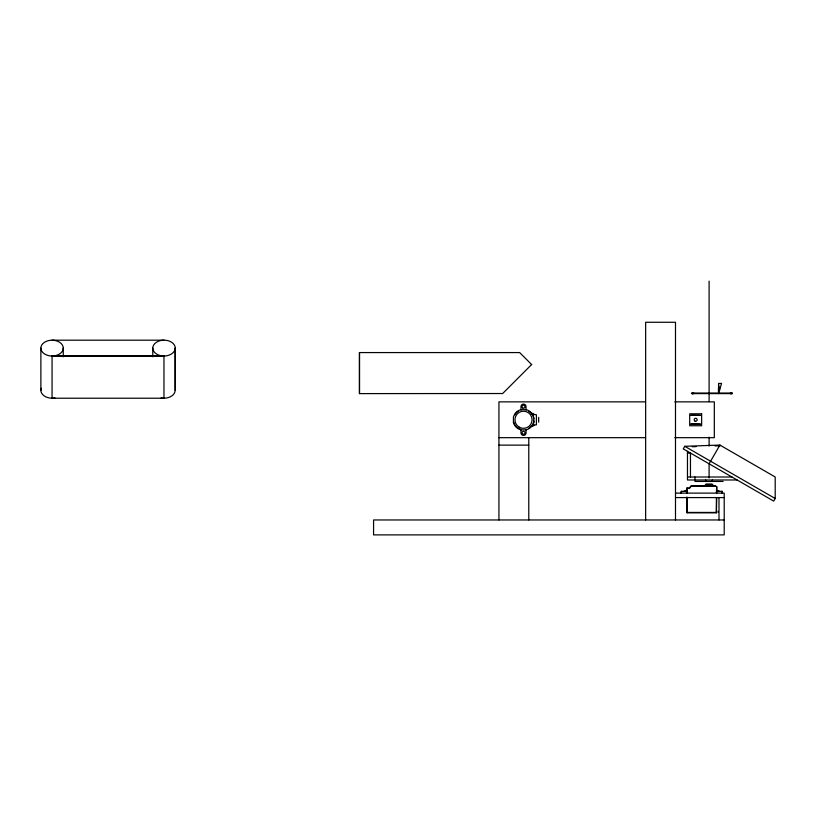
<?xml version="1.0" encoding="UTF-8"?>
<svg xmlns="http://www.w3.org/2000/svg" width="816" height="816" viewBox="0 0 816 816"><rect width="100%" height="100%" fill="white"/><g stroke="black" fill="none" stroke-linecap="round" stroke-linejoin="round"><path stroke-width="1.22" d="M532.073 413.783A10.445 10.445 0 0 0 526.218 409.683L520.812 409.683A10.445 10.445 0 0 0 513.427 417.068L513.427 422.474A10.445 10.445 0 0 0 520.812 429.859L526.218 429.859A10.445 10.445 0 0 0 532.073 425.758M525.994 410.101L526.055 406.715A2.54 2.54 0 0 0 523.515 404.104A2.54 2.54 0 0 0 520.975 406.715L521.036 410.101M684.746 446.301L683.257 448.892L773.711 501.106L775.2 498.525L775.2 476.993L719.916 445.067L684.746 446.301L775.2 498.525M532.195 426.074L533.96 422.566L533.837 420.883M686.684 493.415L686.684 488.335L689.367 487.968L691.009 485.877L715.153 485.877L716.744 486.693L716.744 493.109M686.684 488.335L689.54 488.335L691.172 486.254L715.877 486.254M531.685 364.589L519.67 352.573L359.438 352.573L359.438 393.608L502.666 393.526L531.634 364.538M534.113 425.105L533.144 426.074L531.757 426.074C534.664 422.566 534.664 416.966 531.757 413.467L533.144 413.467L534.113 414.436M686.684 497.219L687.052 512.805L716.377 512.805L716.744 497.729M683.92 491.324L686.684 490.171M513.427 422.474L513.866 422.351A9.996 9.996 0 0 0 514.457 423.994M692.264 446.75L696.068 446.617M715.132 445.944L720.334 445.76L719.916 445.067L709.104 463.804L709.104 477.87M52.061 340.19L163.965 340.19M52.061 356.072L163.965 356.072M718.59 384.54L718.59 386.335M718.59 387.039L719.518 387.039M718.59 387.518L718.366 389.324M718.59 389.681L719.518 389.681M718.59 392.282L718.366 390.456M691.866 393.608L732.176 393.608L732.176 393.037L691.886 393.037L691.937 393.608M52.061 398.218L163.965 398.218M645.497 401.86L498.933 401.86L498.933 519.965M674.812 401.86L714.326 401.86L714.326 437.672L674.812 437.672M532.195 413.467L532.879 414.355L536.418 414.803L536.408 424.82L532.807 425.105M533.837 418.649L532.879 414.355M498.933 437.672L645.497 437.672M498.933 445.128L528.778 445.128M687.47 453.043L690.458 453.043L690.458 477.003M687.47 477.003L731.952 477.003M737.113 479.981L687.47 479.981L687.47 451.319M694.926 481.44L723.129 481.44M706.085 484.163L712.062 484.163M705.34 484.459L712.858 484.459M686.684 491.324L681.085 491.324L681.085 493.109M716.744 491.324L722.344 491.324L722.344 493.109M675.495 493.109L724.21 493.109L724.21 534.888L373.575 534.888L373.575 519.965L724.21 519.965M675.495 497.587L724.21 497.587M686.684 512.438L716.744 512.438M519.292 428.818A9.996 9.996 0 0 0 520.924 429.42L521.036 429.43M716.744 490.171L719.508 491.324M716.744 486.693L716.377 492.68M525.994 429.43L526.055 432.827A2.54 2.54 0 0 1 523.515 435.438A2.54 2.54 0 0 1 520.975 432.827L520.924 429.42M732.105 393.608L732.034 393.037L731.921 393.608M731.626 393.037L731.789 393.608M731.442 393.037L731.442 393.608M731.228 393.037L731.238 393.608M731.014 393.037L731.014 393.608M730.779 393.037L730.779 393.608M730.534 393.037L730.534 393.608M730.289 393.037L730.289 393.608M721.966 491.324L721.966 493.109M719.518 388.018L719.518 389.997M718.988 497.587L718.988 519.965M718.315 511.306L718.315 512.162M716.611 510.459L716.611 512.458M716.377 497.617L716.377 512.805M712.388 479.981L712.388 481.44M709.104 281.112L709.104 401.635M709.104 437.162L709.104 446.046M705.677 479.981L705.677 481.44M694.926 477.003L694.926 479.981M693.784 393.037L693.784 393.608M693.294 393.037L693.294 393.608M693.059 393.037L693.059 393.608M692.835 393.037L692.835 393.608M692.631 393.037L692.621 393.608M692.447 393.037L692.437 393.608M692.264 393.037L692.274 393.608M692.141 393.037L692.019 393.608M687.052 487.968L687.052 493.415M687.052 497.219L687.052 512.805M681.462 491.324L681.462 493.109M675.495 519.965L675.495 322.269L645.65 322.269L645.65 519.965M538.662 417.394L538.662 422.137M528.778 437.672L528.778 519.965M359.509 352.573L359.509 393.608M175.236 390.303L175.236 348.106A11.189 7.915 0 0 0 158.375 341.251A11.189 7.915 0 0 0 158.375 354.96A11.189 7.915 0 0 0 175.154 348.106L175.154 390.303A11.189 7.915 0 0 1 161.068 397.943M163.965 398.269L163.965 356.011L52.061 356.011L52.061 398.269M152.776 348.106L152.776 356.796M63.26 348.106A11.189 7.915 0 0 1 46.471 354.96A11.189 7.915 0 0 1 46.471 341.251A11.189 7.915 0 0 1 63.26 348.106L63.26 356.796M40.871 348.106L40.871 390.303M531.706 425.493A9.996 9.996 0 0 1 530.584 426.829M529.941 427.421A9.996 9.996 0 0 1 528.513 428.42M518.517 428.42A9.996 9.996 0 0 1 514.865 424.759M514.865 414.773A9.996 9.996 0 0 1 515.865 413.345M516.446 412.702A9.996 9.996 0 0 1 518.517 411.111M528.513 411.111A9.996 9.996 0 0 1 531.706 414.038M54.958 397.943A11.189 7.915 0 0 1 41.259 388.253M690.928 415.293L700.434 415.385L690.928 415.293M690.928 424.065L700.434 424.157L690.928 424.065M721.528 383.428L718.59 393.608L718.59 383.428L721.528 383.428M701.638 413.804L689.704 413.804L689.704 425.738L701.638 425.738L701.638 413.804M519.231 427.186A8.568 8.568 0 0 0 532.083 419.771A8.568 8.568 0 0 0 519.231 412.345A8.568 8.568 0 0 0 519.231 427.186M522.77 434.112A1.489 1.489 0 0 0 525.004 432.827A1.489 1.489 0 0 0 522.77 431.531A1.489 1.489 0 0 0 522.77 434.112M522.77 408A1.489 1.489 0 0 0 525.004 406.715A1.489 1.489 0 0 0 522.77 405.419A1.489 1.489 0 0 0 522.77 408M694.926 421.056A1.489 1.489 0 0 0 697.16 419.771A1.489 1.489 0 0 0 694.926 418.475A1.489 1.489 0 0 0 694.926 421.056"/></g></svg>
